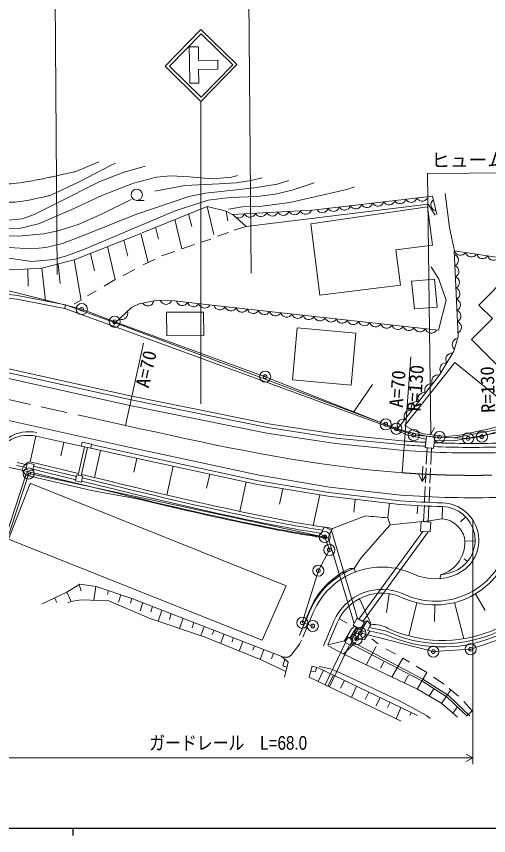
# Model space of a CAD drawing. Units: millimetres, scale not verified. Extents: x 40000 to 680000, y 20000 to 380000.
# Drawn here: x 260428 to 323737, y 204000 to 313789 of the extents above; entities that cross this region are included whole.
import ezdxf
from ezdxf.enums import TextEntityAlignment as Align

# ---------------------------------------------------------------- set-up
doc = ezdxf.new("R2010")
doc.units = ezdxf.units.MM
doc.header["$LTSCALE"] = 1000
doc.header["$PDMODE"] = 32
doc.header["$PDSIZE"] = 500
doc.linetypes.add('CHAIN', pattern=[18.5, 12, -1.5, 3.5, -1.5])
for name, color, linetype, lineweight in [('M-BGD', 7, 'Continuous', 13), ('M-BMK', 2, 'CHAIN', 13), ('M-BMK-ROW', 30, 'Continuous', 13), ('M-STR-HTXT', 7, 'Continuous', 13), ('M-STR-STRC', 7, 'Continuous', 13), ('M-TTL-BAND', 7, 'Continuous', 25)]:
    doc.layers.add(name, color=color, linetype=linetype, lineweight=lineweight)
doc.styles.add('ＭＳ ゴシック', font='')
doc.styles.add('ＭＳ Ｐゴシック', font='')
doc.styles.get('ＭＳ ゴシック').set_extended_font_data('MS Gothic')
doc.styles.get('ＭＳ Ｐゴシック').set_extended_font_data('MS PGothic')

msp = doc.modelspace()

# ---------------------------------------------------------------- linework, layer by layer
at = {"layer": 'M-BGD'}
for p, q in [((271483, 294318), (268537, 293033)), ((276566, 289130), (277566, 289130)), ((300148, 287824), (316221, 289690)), ((316221, 289690), (316805, 287222)), ((286024, 288321), (277276, 284798)), ((286896, 284571), (286024, 288321)), ((286024, 288321), (288530, 287669)), ((288761, 286383), (288530, 287669)), ((289321, 287235), (300148, 287824)), ((282619, 282642), (281653, 286561)), ((283970, 285648), (283515, 287310)), ((279494, 283911), (279094, 285530)), ((291220, 285643), (289605, 285141)), ((278101, 280807), (277106, 284698)), ((288860, 284806), (287406, 284327)), ((275348, 281661), (274813, 283790)), ((286501, 283955), (285180, 283533)), ((281663, 282298), (279883, 281699)), ((284323, 283200), (282619, 282642)), ((311926, 277760), (311301, 282498)), ((319651, 270881), (319140, 282380)), ((319140, 282380), (326612, 281254)), ((269108, 275780), (268174, 281168)), ((270901, 279672), (270363, 282030)), ((279017, 281232), (277434, 280498)), ((197268, 280306), (275917, 262900)), ((264330, 275655), (263862, 280046)), ((266301, 277973), (266028, 280609)), ((197167, 279796), (275805, 262392)), ((262023, 277644), (261964, 279941)), ((276291, 279855), (274744, 279085)), ((260495, 275905), (251944, 276823)), ((255039, 276994), (260571, 276399)), ((271136, 277020), (269967, 276353)), ((311926, 277760), (301125, 276436)), ((266923, 274631), (260495, 275905)), ((260571, 276399), (267021, 275123)), ((269108, 275780), (268191, 275281)), ((276890, 275259), (279325, 275749)), ((279325, 275749), (281618, 275647)), ((281618, 275647), (286647, 275085)), ((267021, 275123), (266919, 274632)), ((273686, 272728), (275842, 274789)), ((275842, 274789), (276890, 275259)), ((286647, 275085), (317022, 271728)), ((273461, 272273), (273686, 272728)), ((319651, 270881), (319089, 268912)), ((319089, 268912), (317208, 265809)), ((317208, 265809), (311511, 258516)), ((305621, 260729), (308158, 264448)), ((263024, 257539), (262261, 254092)), ((263094, 257523), (269126, 256189)), ((315238, 256029), (315417, 257518)), ((315417, 257518), (316509, 257386)), ((316330, 255897), (316509, 257386)), ((266409, 254888), (266811, 256701)), ((269545, 256096), (268704, 252294)), ((269244, 256726), (269126, 256189)), ((269126, 256189), (270395, 255908)), ((269975, 256001), (269134, 252199)), ((269244, 256726), (270514, 256445)), ((270514, 256445), (270395, 255908)), ((270395, 255908), (274184, 255069)), ((270503, 256396), (274292, 255557)), ((315238, 256029), (316330, 255897)), ((315382, 253766), (315484, 255977)), ((315981, 253739), (316084, 255949)), ((270890, 251995), (271692, 255621)), ((257146, 253798), (261183, 252995)), ((261773, 253319), (260463, 253620)), ((261862, 253708), (260552, 254010)), ((261921, 253952), (261715, 253075)), ((262797, 253746), (261921, 253952)), ((262261, 254092), (268753, 252514)), ((262797, 253746), (262591, 252870)), ((276173, 252727), (276574, 254540)), ((261183, 252995), (273058, 250110)), ((261183, 252995), (261688, 252296)), ((262591, 252870), (261715, 253075)), ((262643, 253093), (268391, 251697)), ((262744, 253521), (268486, 252127)), ((280611, 249642), (281465, 253500)), ((314928, 253496), (314842, 251466)), ((315267, 251269), (315359, 253267)), ((315866, 251241), (315958, 253239)), ((261688, 252296), (257752, 240301)), ((261688, 252296), (270503, 250247)), ((268531, 252332), (268359, 251551)), ((268359, 251551), (269140, 251379)), ((268531, 252332), (269312, 252160)), ((269312, 252160), (269140, 251379)), ((269168, 251508), (273162, 250538)), ((269180, 252411), (273370, 251393)), ((269263, 251938), (273266, 250965)), ((285937, 250567), (286353, 252446)), ((314842, 251466), (314381, 252387)), ((314842, 251466), (315380, 252344)), ((290369, 247453), (291241, 251393)), ((295701, 248406), (296162, 250493)), ((315151, 248772), (315243, 250770)), ((315750, 248744), (315843, 250742)), ((270503, 250247), (276637, 249127)), ((300195, 245574), (301099, 249661)), ((305854, 249061), (305659, 247337)), ((310437, 248544), (310214, 246577)), ((314233, 248231), (314172, 247136)), ((315026, 246062), (315128, 248272)), ((315625, 246034), (315727, 248244)), ((317555, 248089), (317504, 246435)), ((307243, 246861), (302791, 245169)), ((310552, 245658), (310214, 246577)), ((314616, 244779), (314676, 246078)), ((314676, 246078), (315975, 246018)), ((315915, 244719), (315975, 246018)), ((320660, 246712), (319955, 246034)), ((301677, 245376), (301222, 244374)), ((302678, 244921), (301677, 245376)), ((302791, 245169), (302224, 243919)), ((302678, 244921), (302224, 243919)), ((302655, 244868), (306169, 233109)), ((310084, 245180), (306634, 241213)), ((310552, 245658), (310084, 245180)), ((302224, 243919), (301222, 244374)), ((302224, 243919), (302025, 243847)), ((302245, 243967), (305700, 232406)), ((314907, 244766), (306349, 233000)), ((315625, 244733), (306865, 232689)), ((314616, 244779), (315915, 244719)), ((293369, 230198), (259383, 243723)), ((321916, 243462), (320541, 243501)), ((306634, 241213), (305712, 239813)), ((320905, 240747), (320479, 241095)), ((305136, 239801), (305712, 239813)), ((305888, 239345), (305712, 239813)), ((303044, 238330), (302948, 238455)), ((304161, 239291), (304219, 239192)), ((317277, 238947), (317262, 238442)), ((268947, 237676), (267193, 236622)), ((269102, 236806), (268854, 237620)), ((268947, 237676), (271111, 237390)), ((271067, 237396), (270811, 235544)), ((271111, 237390), (275914, 235793)), ((293369, 230198), (296595, 237461)), ((302080, 237685), (302137, 237628)), ((267193, 236622), (263877, 235064)), ((267786, 235377), (267193, 236622)), ((272629, 236316), (272773, 236837)), ((274121, 235270), (274453, 236279)), ((301369, 236726), (301280, 236800)), ((310421, 236414), (310033, 233910)), ((321958, 236389), (323277, 234175)), ((265869, 235227), (265555, 235852)), ((267744, 235370), (267332, 235187)), ((269126, 235618), (267744, 235370)), ((272829, 235455), (269126, 235618)), ((278246, 233147), (272829, 235455)), ((275708, 235157), (275898, 235799)), ((275914, 235793), (296225, 227912)), ((277362, 235232), (277021, 234142)), ((300175, 234960), (300104, 234999)), ((300686, 235990), (300738, 235956)), ((307937, 232445), (306416, 235753)), ((314113, 235205), (313036, 230760)), ((319172, 235233), (320404, 230387)), ((278433, 234005), (278684, 234719)), ((279455, 232734), (279934, 234234)), ((298364, 230807), (299760, 234095)), ((298364, 230807), (299680, 234077)), ((298824, 230612), (300220, 233899)), ((316509, 234910), (316493, 232689)), ((285752, 230584), (278246, 233147)), ((281188, 233747), (280954, 232978)), ((282309, 231759), (282793, 233124)), ((303687, 233044), (304789, 232458)), ((306136, 233129), (305568, 232187)), ((307441, 232775), (305896, 230216)), ((307078, 232560), (306136, 233129)), ((307441, 232775), (307953, 232258)), ((284006, 231866), (284219, 232571)), ((285147, 230790), (285590, 232039)), ((301586, 229439), (302982, 232727)), ((302189, 229581), (303442, 232532)), ((305374, 231711), (304401, 230099)), ((306022, 231913), (305141, 230454)), ((306295, 231748), (305415, 230289)), ((306510, 231619), (305568, 232187)), ((307078, 232560), (306510, 231619)), ((307484, 231483), (307725, 231881)), ((307953, 232258), (307725, 231881)), ((307725, 231881), (310047, 231382)), ((293248, 227547), (285752, 230584)), ((286695, 230946), (286924, 231521)), ((288270, 230999), (287791, 229757)), ((304886, 230608), (304473, 229923)), ((305571, 230195), (304886, 230608)), ((306701, 231549), (307119, 231296)), ((307795, 231416), (307103, 230270)), ((307484, 231483), (309906, 230963)), ((289508, 230518), (289350, 229956)), ((290300, 228741), (290773, 230027)), ((297204, 228137), (298373, 229650)), ((298373, 229650), (298649, 230213)), ((301843, 224204), (304557, 229872)), ((302189, 229581), (304401, 230099)), ((302385, 223945), (305073, 229561)), ((305876, 229918), (304304, 228310)), ((305158, 229510), (304473, 229923)), ((305571, 230195), (305158, 229510)), ((305896, 230216), (307103, 230270)), ((308923, 229714), (308065, 230370)), ((292141, 228870), (292354, 229414)), ((293588, 228935), (293107, 227604)), ((294894, 228428), (294637, 227752)), ((304398, 228259), (302210, 229436)), ((308640, 229326), (307308, 226886)), ((311246, 228306), (309948, 229044)), ((296561, 225997), (293248, 227547)), ((296846, 227239), (295969, 228011)), ((296401, 227631), (296157, 226747)), ((296225, 227912), (296873, 227898)), ((296846, 227239), (296401, 227631)), ((296873, 227898), (297204, 228137)), ((314195, 223635), (304398, 228259)), ((309226, 226448), (309689, 227296)), ((312221, 227775), (310765, 225254)), ((313126, 227267), (312221, 227775)), ((296157, 226747), (296691, 226562)), ((296386, 225232), (296846, 227239)), ((300102, 226712), (299674, 225243)), ((300867, 226506), (300102, 226712)), ((300722, 226545), (300490, 225956)), ((314207, 220107), (300867, 226506)), ((302551, 226364), (301035, 226649)), ((303932, 225757), (302551, 226364)), ((315472, 225847), (314005, 226688)), ((311999, 219342), (299674, 225243)), ((300490, 225956), (299909, 226049)), ((301587, 226161), (300874, 224668)), ((302192, 224038), (302933, 225515)), ((306584, 224512), (303932, 225757)), ((312413, 224476), (313001, 225486)), ((314179, 223643), (315472, 225847)), ((317799, 224285), (316348, 225234)), ((304416, 224804), (303894, 223745)), ((306030, 224030), (305342, 222529)), ((311896, 222030), (306584, 224512)), ((307195, 222245), (307689, 223234)), ((317449, 221708), (314195, 223635)), ((316354, 223612), (315777, 222698)), ((318656, 223532), (317438, 221715)), ((319678, 222688), (318449, 223703)), ((308676, 221408), (309195, 222511)), ((310526, 221873), (310184, 221156)), ((315392, 220108), (311896, 222030)), ((321517, 220706), (320401, 221973)), ((311324, 219665), (311969, 221180)), ((319566, 219882), (317449, 221708)), ((318957, 220407), (319585, 221279)), ((320791, 220011), (321517, 220706)), ((313176, 220097), (313355, 220516)), ((315920, 219695), (315392, 220108))]:
    msp.add_line(p, q, dxfattribs=at)
for points in [[(277699, 293704), (274735, 292857), (271636, 291683), (265769, 288730), (262824, 287230), (261215, 286671), (259362, 286480)], [(273732, 294096), (272976, 293768), (268930, 291671), (264962, 289793)], [(290058, 292485), (289317, 292261), (286664, 292038), (283657, 292289), (281148, 292439), (279229, 292229), (276132, 291436), (271883, 289797), (267850, 287916), (263376, 285996), (260813, 285364), (257919, 285336)], [(293378, 292157), (291908, 291790), (289882, 291472), (287609, 291355), (283004, 291112), (278988, 290359)], [(300365, 291467), (297413, 290483), (295138, 289985), (292723, 289648), (289110, 289511), (286155, 289169), (281731, 287728), (269243, 282444), (267133, 281685), (265436, 281225), (262505, 280933), (259424, 281375), (254299, 282530)], [(296949, 291804), (295390, 291309), (292354, 290828), (285800, 290104), (283557, 289648), (276296, 287196), (269293, 284376), (266593, 283365), (264373, 282807), (262478, 282646), (259351, 282804), (254929, 283434)], [(305739, 290937), (304714, 290594), (297106, 288839), (293024, 288313), (290755, 288269), (288879, 287934)], [(319167, 282375), (318473, 285490), (317932, 290033)], [(275826, 289257), (271818, 287269), (268693, 285894), (266156, 285082), (264108, 284635), (260702, 284342), (257113, 284484)], [(291220, 285643), (289514, 287129), (288530, 287669)], [(291220, 285643), (315616, 288619), (316575, 287151)], [(311301, 282498), (316204, 283113), (315525, 288281), (299916, 285966), (301125, 276436)], [(277106, 284698), (268197, 281174), (263829, 280037), (259849, 279833), (256024, 280041)], [(272211, 277648), (273656, 278519), (272642, 282932)], [(317022, 271728), (318052, 275762), (317045, 278552), (316037, 280218)], [(266923, 274631), (273461, 272273), (311380, 258367), (312731, 257731), (315370, 257125)], [(315417, 257518), (312868, 258093), (311511, 258516), (273686, 272728), (267021, 275123)], [(328672, 259701), (319212, 267403), (312526, 258955)], [(275908, 262902), (294242, 259202), (303364, 257789), (312490, 256880)], [(275805, 262392), (294151, 258690), (303298, 257273), (312439, 256362)], [(316509, 257386), (319069, 257315), (325454, 258532), (327980, 259412), (330035, 260269)], [(328437, 259892), (324194, 258619), (319892, 257653), (318056, 257504), (314997, 257844), (313762, 258242), (312526, 258955)], [(316462, 256990), (319077, 256889), (325581, 258091), (328129, 258898), (330224, 259815)], [(274187, 255068), (292747, 251068), (302227, 249471), (311837, 248385)], [(274292, 255557), (292842, 251559), (302297, 249966), (311893, 248882)], [(296595, 237461), (262356, 251197), (262247, 251049), (259383, 243723)], [(320872, 220019), (318169, 222550), (314793, 224741), (305282, 229716)], [(321230, 220057), (321221, 220069), (318340, 222768), (314931, 224979), (305425, 229952)]]:
    msp.add_lwpolyline(points, dxfattribs=at)
for points in [[(329244, 262703), (338174, 271678), (334291, 275541), (332193, 273432), (326460, 279136), (322430, 275086), (324237, 273288), (321435, 270473)], [(313412, 278309), (313784, 274588), (316844, 274838), (316477, 278572)], [(280593, 270971), (285555, 271004), (285534, 274167), (280572, 274133)], [(297455, 265097), (305299, 264382), (305934, 271347), (298090, 272062)]]:
    msp.add_lwpolyline(points, close=True, dxfattribs=at)
msp.add_circle((276566, 289880), 750, dxfattribs=at)
for centre, radius, start, end in [((307403, 288981), 812, 209.24136, 344.00163), ((308893, 289154), 812, 209.24136, 344.00163), ((310383, 289327), 812, 209.24136, 344.00163), ((311873, 289500), 812, 209.24136, 344.00163), ((313363, 289673), 812, 209.24136, 344.00163), ((314853, 289846), 812, 209.24136, 344.00163), ((316817, 288528), 812, 125.92981, 260.69008), ((296215, 287923), 812, 205.73667, 340.49694), ((297713, 288005), 812, 205.73667, 340.49694), ((299211, 288086), 812, 205.73667, 340.49694), ((301443, 288289), 812, 209.24136, 344.00163), ((302933, 288462), 812, 209.24136, 344.00163), ((304423, 288635), 812, 209.24136, 344.00163), ((305913, 288808), 812, 209.24136, 344.00163), ((290224, 287597), 812, 205.73667, 340.49694), ((291722, 287679), 812, 205.73667, 340.49694), ((293220, 287760), 812, 205.73667, 340.49694), ((294717, 287842), 812, 205.73667, 340.49694), ((319956, 282573), 812, 194.05085, 328.81112), ((318883, 281112), 812, 295.16884, 69.92911), ((321439, 282349), 812, 194.05085, 328.81112), ((322922, 282126), 812, 194.05085, 328.81112), ((324405, 281902), 812, 194.05085, 328.81112), ((318950, 279614), 812, 295.16884, 69.92911), ((319017, 278115), 812, 295.16884, 69.92911), ((319083, 276616), 812, 295.16884, 69.92911), ((278046, 275810), 812, 214.01396, 348.77423), ((280485, 276010), 812, 200.07237, 334.83264), ((282676, 275843), 812, 196.23864, 330.99891), ((319150, 275118), 812, 295.16884, 69.92911), ((284167, 275677), 812, 196.23864, 330.99891), ((285658, 275510), 812, 196.23864, 330.99891), ((287705, 275282), 812, 196.3138, 331.07407), ((289196, 275118), 812, 196.3138, 331.07407), ((290687, 274953), 812, 196.3138, 331.07407), ((292178, 274788), 812, 196.3138, 331.07407), ((274548, 273984), 812, 246.33204, 21.09231), ((293669, 274623), 812, 196.3138, 331.07407), ((295160, 274459), 812, 196.3138, 331.07407), ((296651, 274294), 812, 196.3138, 331.07407), ((298141, 274129), 812, 196.3138, 331.07407), ((299632, 273964), 812, 196.3138, 331.07407), ((301123, 273799), 812, 196.3138, 331.07407), ((302614, 273635), 812, 196.3138, 331.07407), ((319217, 273619), 812, 295.16884, 69.92911), ((304105, 273470), 812, 196.3138, 331.07407), ((305596, 273305), 812, 196.3138, 331.07407), ((307087, 273140), 812, 196.3138, 331.07407), ((308578, 272976), 812, 196.3138, 331.07407), ((310069, 272811), 812, 196.3138, 331.07407), ((311560, 272646), 812, 196.3138, 331.07407), ((319283, 272121), 812, 295.16884, 69.92911), ((313051, 272481), 812, 196.3138, 331.07407), ((314542, 272317), 812, 196.3138, 331.07407), ((316033, 272152), 812, 196.3138, 331.07407), ((319671, 269811), 812, 96.68632, 231.44659), ((318805, 267840), 812, 81.38412, 216.14439), ((318027, 266557), 812, 81.38412, 216.14439), ((316914, 264926), 812, 74.62572, 209.38599), ((315991, 263744), 812, 74.62572, 209.38599), ((315067, 262562), 812, 74.62572, 209.38599), ((314144, 261379), 812, 74.62572, 209.38599), ((313220, 260197), 812, 74.62572, 209.38599), ((312297, 259015), 812, 74.62572, 209.38599), ((262111, 253132), 5000, 77.52031, 168.75123), ((262014, 252642), 5000, 77.52031, 168.75123), ((321627, 382278), 126250, 265.8265, 267.10794), ((321627, 382278), 125730, 265.8265, 267.1244), ((321627, 382278), 126250, 267.60851, 271.66434), ((321627, 382278), 125730, 267.62705, 271.66434), ((262640, 252641), 1499, 104.64707, 166.34572), ((400993, 763439), 528592, 255.99962, 258.07616), ((400993, 763439), 528152, 255.99962, 258.07616), ((400993, 763439), 527712, 255.99962, 258.07616), ((400993, 763439), 529032, 255.99962, 258.07616), ((400993, 763439), 529133, 256.40724, 258.07616), ((321627, 382278), 134250, 265.8265, 268.26167), ((321627, 382278), 133750, 265.8265, 268.26169), ((317418, 243591), 5000, 294.61799, 88.26167), ((329368, 424254), 181046, 258.07611, 261.55863), ((317418, 243591), 4500, 294.618, 88.26167), ((329368, 424254), 181926, 258.07611, 261.11938), ((329368, 424254), 181486, 258.07611, 261.15801), ((325825, 425416), 179519, 264.05872, 265.01141), ((298926, 381064), 135905, 274.90723, 277.85698), ((317418, 243591), 2845, 41.2192, 88.26167), ((329368, 424254), 182467, 258.07611, 261.38144), ((329368, 424254), 182366, 258.07611, 261.4399), ((317502, 243148), 3099, 14.8785, 48.43203), ((316047, 243275), 4500, 285.86536, 8.53884), ((316585, 245410), 10500, 245.09072, 348.77575), ((316585, 245410), 10000, 245.09072, 348.77575), ((317582, 247598), 18320, 245.23073, 337.50692), ((317582, 247598), 17880, 245.07539, 337.10553), ((317582, 247598), 17440, 245.14724, 337.92278), ((309604, 230081), 10698, 114.68781, 158.06689), ((309425, 229991), 10500, 110.71012, 156.99323), ((309425, 229991), 10000, 65.09074, 156.99323), ((316585, 245410), 6500, 276.11286, 294.61799), ((316585, 245410), 7000, 245.09072, 294.61799), ((309425, 229991), 7000, 65.09074, 156.99323), ((309425, 229991), 6500, 65.09074, 156.99323), ((308251, 228664), 4190, 101.14226, 108.23658), ((308251, 228664), 4190, 125.99943, 133.34921), ((308378, 228587), 3696, 59.52617, 96.60055)]:
    msp.add_arc(centre, radius, start, end, dxfattribs=at)
for points, knots in [([(268536, 293034), (268435, 293011), (268132, 292941), (268031, 292918), (267776, 292860), (267013, 292686), (266759, 292630), (266425, 292555), (265422, 292334), (265087, 292263), (264747, 292191), (263725, 291975), (263382, 291910), (262953, 291829), (261661, 291599), (261228, 291535), (260925, 291490), (260009, 291389), (259702, 291367), (259480, 291351), (258812, 291341), (258590, 291346), (258407, 291349), (257859, 291391), (257677, 291409), (257380, 291438), (256490, 291542), (256193, 291581), (255890, 291621), (254983, 291755), (254681, 291802), (254375, 291849), (253457, 292002), (253151, 292054), (252843, 292106), (251921, 292268), (251614, 292321), (251268, 292381), (250231, 292563), (249885, 292623), (249584, 292675), (248681, 292832), (248381, 292885), (248168, 292922), (247530, 293032), (247318, 293069), (247237, 293083), (246995, 293125), (246915, 293139)], [0, 0, 0, 0, 1, 1, 1, 2, 2, 2, 3, 3, 3, 4, 4, 4, 5, 5, 5, 6, 6, 6, 7, 7, 7, 8, 8, 8, 9, 9, 9, 10, 10, 10, 11, 11, 11, 12, 12, 12, 13, 13, 13, 14, 14, 14, 15, 15, 15, 16, 16, 16, 16]), ([(264961, 289794), (264907, 289781), (264743, 289742), (264689, 289730), (264551, 289698), (264137, 289602), (263999, 289572), (263815, 289531), (263264, 289409), (263080, 289370), (262888, 289330), (262314, 289209), (262121, 289176), (261798, 289120), (260825, 288964), (260498, 288928), (260271, 288903), (259586, 288870), (259358, 288872), (259190, 288874), (258689, 288922), (258523, 288945), (258380, 288964), (257957, 289054), (257815, 289082), (257569, 289130), (256831, 289280), (256584, 289328), (256324, 289378), (255541, 289523), (255280, 289571), (255017, 289619), (254228, 289760), (253965, 289807), (253713, 289852), (252957, 289986), (252705, 290031), (252388, 290088), (251437, 290262), (251120, 290319), (250841, 290370), (250005, 290522), (249726, 290570), (249478, 290613), (248734, 290739), (248485, 290777), (248260, 290812), (247583, 290908), (247356, 290934), (247086, 290965), (246272, 291040), (246001, 291063), (245742, 291084), (244964, 291133), (244705, 291153), (244446, 291173), (243668, 291233), (243409, 291261), (243137, 291292), (242321, 291399), (242051, 291446), (241711, 291507), (240695, 291723), (240358, 291802), (240041, 291877), (239099, 292129), (238786, 292215), (238553, 292279), (237860, 292487), (237629, 292557), (237538, 292584), (237268, 292669), (237178, 292699)], [0, 0, 0, 0, 1, 1, 1, 2, 2, 2, 3, 3, 3, 4, 4, 4, 5, 5, 5, 6, 6, 6, 7, 7, 7, 8, 8, 8, 9, 9, 9, 10, 10, 10, 11, 11, 11, 12, 12, 12, 13, 13, 13, 14, 14, 14, 15, 15, 15, 16, 16, 16, 17, 17, 17, 18, 18, 18, 19, 19, 19, 20, 20, 20, 21, 21, 21, 22, 22, 22, 23, 23, 23, 24, 24, 24, 24])]:
    msp.add_open_spline(points, degree=3, knots=knots, dxfattribs=at)
at = {"layer": 'M-BMK'}
msp.add_line((196400, 276381), (275049, 258975), dxfattribs=at)
msp.add_lwpolyline([(275049, 258975), (277040, 258534), (279032, 258095), (281024, 257660), (283018, 257230), (285013, 256806), (287010, 256391), (289009, 255986), (291010, 255593), (293014, 255214), (295021, 254850), (297031, 254503), (299044, 254174), (301060, 253867), (303080, 253581), (305103, 253320), (307129, 253084), (309157, 252876), (311189, 252697), (312166, 252622)], dxfattribs=at)
msp.add_arc((321627, 382278), 130000, 265.8265, 271.66434, dxfattribs=at)
at = {"layer": 'M-BMK-ROW'}
for p, q in [((262080, 252529), (257943, 239921)), ((301761, 244018), (262080, 252529)), ((302387, 242293), (301761, 244018)), ((299928, 232163), (299000, 232449)), ((306533, 231175), (306030, 230342)), ((306533, 231175), (316323, 228653)), ((326033, 230604), (321335, 228983)), ((321335, 228983), (316323, 228653))]:
    msp.add_line(p, q, dxfattribs=at)
for points in [[(187352, 283145), (194361, 280984), (201093, 279802), (205108, 279447), (207666, 280093), (213605, 281677), (230977, 279232), (248218, 278043), (258348, 277273), (269192, 274565), (273609, 272859), (293780, 265503), (309944, 259111), (311362, 258519), (313696, 257677), (317151, 257400), (320991, 257239), (322839, 257470), (324606, 258054)], [(302387, 242293), (300909, 239508), (298761, 232522)]]:
    msp.add_lwpolyline(points, dxfattribs=at)
for centre in [(269192, 274565), (273609, 272859), (293780, 265503), (309944, 259111), (311362, 258519), (313696, 257677), (317151, 257400), (322839, 257470), (320991, 257239), (262080, 252529), (301761, 244018), (302387, 242293), (300909, 239508), (298761, 232522), (300167, 232090), (306533, 231175), (306030, 230342), (321335, 228983), (316323, 228653)]:
    msp.add_circle(centre, 750, dxfattribs=at)
for p in [(269192, 274565), (273609, 272859), (293780, 265503), (309944, 259111), (311362, 258519), (313696, 257677), (317151, 257400), (320991, 257239), (322839, 257470), (262080, 252529), (301761, 244018), (302387, 242293), (300909, 239508), (298761, 232522), (300167, 232090), (306030, 230342), (306533, 231175), (316323, 228653), (321335, 228983)]:
    msp.add_point(p, dxfattribs=at)
at = {"layer": 'M-STR-HTXT'}
for p, q in [((265890, 279176), (265486, 332669)), ((291889, 279372), (291486, 332865)), ((275049, 258975), (277486, 269986)), ((312166, 252622), (313299, 268149)), ((316000, 257788), (316489, 258694)), ((321627, 246291), (321627, 213586)), ((321627, 214423), (258820, 214423)), ((321627, 214423), (320727, 214923)), ((321627, 214423), (320727, 213923))]:
    msp.add_line(p, q, dxfattribs=at)
msp.add_lwpolyline([(316000, 257788), (315565, 292736), (343564, 292948)], dxfattribs=at)
at = {"layer": 'M-STR-STRC'}
for p, q in [((287421, 307915), (284846, 307885)), ((287436, 306700), (287421, 307915)), ((284860, 306669), (287436, 306700)), ((285176, 302394), (285160, 261866)), ((196994, 279066), (275643, 261660)), ((195805, 273696), (274454, 256290))]:
    msp.add_line(p, q, dxfattribs=at)
for points in [[(280357, 307101), (285176, 302394), (289990, 307323), (285171, 312029)], [(280957, 307118), (285197, 302976), (289433, 307313), (285192, 311455)]]:
    msp.add_lwpolyline(points, close=True, dxfattribs=at)
for points in [[(284846, 307885), (284824, 309720), (283609, 309706), (283630, 307870)], [(283630, 307870), (283666, 304820), (284882, 304834), (284860, 306669)], [(275643, 261660), (294015, 257953), (303196, 256530), (312384, 255614)], [(274454, 256290), (292977, 252297), (302398, 250709), (311948, 249630)]]:
    msp.add_lwpolyline(points, dxfattribs=at)
for radius in [127000, 133000]:
    msp.add_arc((321627, 382278), radius, 265.8265, 271.66434, dxfattribs=at)
at = {"layer": 'M-TTL-BAND'}
for p, q in [((40000, 205000), (579000, 205000)), ((268000, 205000), (268000, 204000))]:
    msp.add_line(p, q, dxfattribs=at)

# ---------------------------------------------------------------- texts
at = {"layer": 'M-STR-HTXT', "style": 'ＭＳ ゴシック'}
for s, rotation, p in [('ヒューム管φ600 L=10.3', 0.432, (316063, 293040)), ('A=70', 77.586, (278715, 263775)), ('R=130', 85.586, (315146, 260761)), ('A=70', 85.586, (312778, 261277)), ('R=130', 91.586, (325160, 260702))]:
    msp.add_text(s, height=1833, rotation=rotation, dxfattribs=at).set_placement(p, align=Align.BOTTOM_LEFT)
at = {"layer": 'M-STR-HTXT', "style": 'ＭＳ Ｐゴシック', "width": 0.85}
msp.add_text('ガードレール\u3000L=68.0', height=1833, dxfattribs=at).set_placement((278238, 214956), align=Align.BOTTOM_LEFT)

doc.saveas('drawing.dxf')
